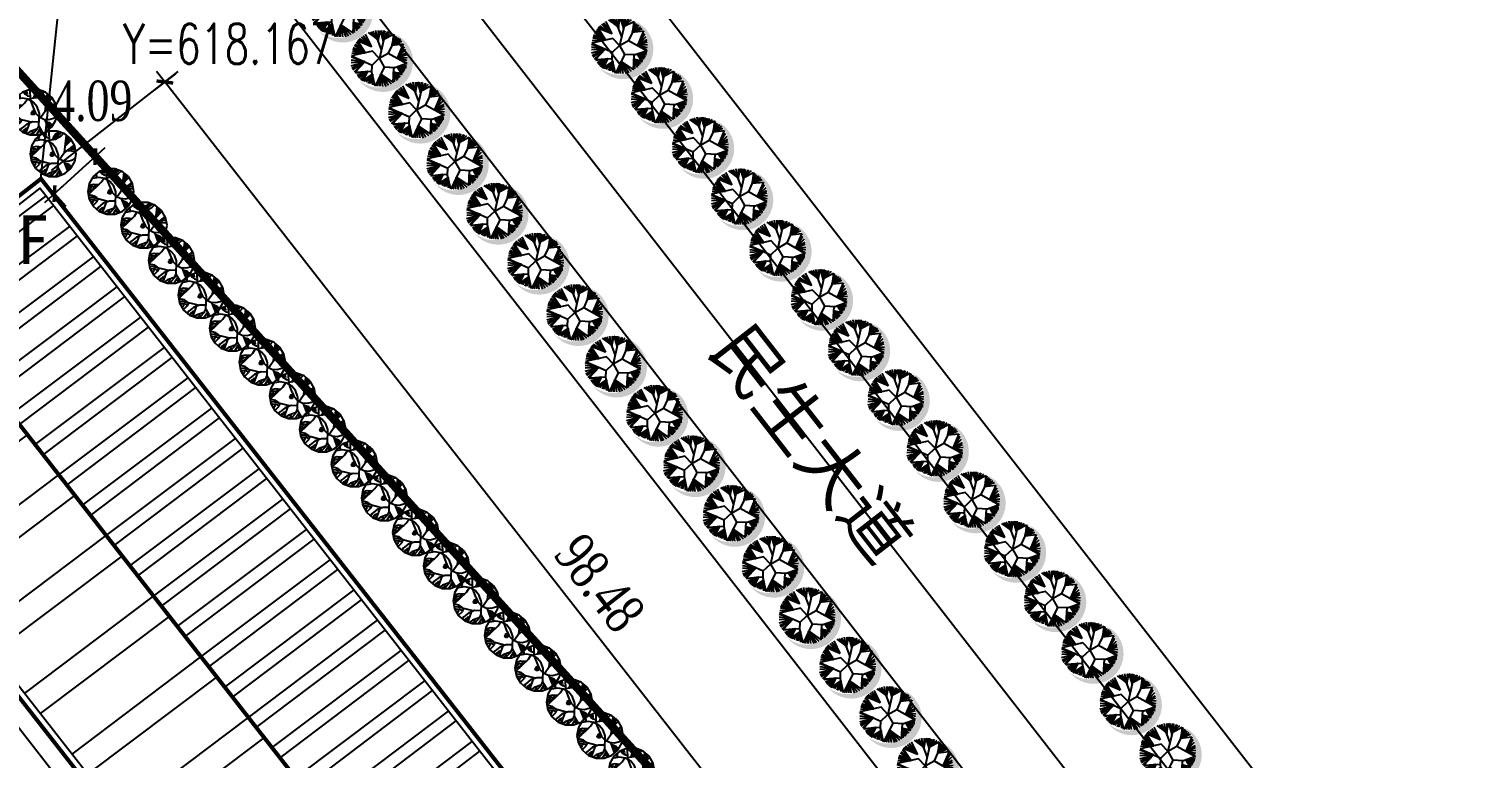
# Model space of a CAD drawing. Extents: x -17471 to 313636, y -71590 to 757901.
# Drawn here: x 95326 to 105992, y 21080 to 26502 of the extents above; entities that cross this region are included whole.
import ezdxf

# ---------------------------------------------------------------- set-up
doc = ezdxf.new("R2010")
doc.units = 0
doc.header["$LTSCALE"] = 1000
doc.header["$MEASUREMENT"] = 0
doc.linetypes.add('CENTER2', pattern=[1.125, 0.75, -0.125, 0.125, -0.125])
for name, color, linetype in [('A绿-1', 94, 'Continuous'), ('DIM_COOR', 3, 'Continuous'), ('JZD', 1, 'Continuous'), ('PUB_DIM', 3, 'Continuous'), ('PUB_TAB', 7, 'Continuous'), ('PUB_TEXT', 7, 'Continuous'), ('PUB_TITLE', 4, 'Continuous'), ('乔木', 93, 'Continuous'), ('建筑-1', 144, 'Continuous'), ('道路', 2, 'Continuous')]:
    doc.layers.add(name, color=color, linetype=linetype)
doc.styles.add('_TCH_DIM', font='SIMPLEX', dxfattribs={"bigfont": 'GBCBIG'})
doc.styles.add('DIM', font='txt_____.ttf')
doc.styles.add('坐标标注', font='times.ttf', dxfattribs={"width": 0.75})
doc.styles.add('宋体', font='')
doc.styles.get('宋体').set_extended_font_data('SimSun')
doc.dimstyles.new('FAST', dxfattribs={"dimtxt": 3, "dimasz": 1, "dimexe": 1.25, "dimexo": 1, "dimgap": 1, "dimtad": 1, "dimtoh": 1, "dimdec": 1, "dimdsep": 46, "dimtxsty": '坐标标注', "dimblk": '尺寸起止点', "dimcen": 2.5, "dimadec": 0, "dimazin": 0, "dimtfac": 1, "dimtdec": 1, "dimtmove": 2, "dimatfit": 3, "dimfxl": 0, "dimarcsym": 0})

# ---------------------------------------------------------------- blocks, each defined once
blk = doc.blocks.new('云杉')
at = {"layer": '道路', "linetype": 'CENTER2', "ltscale": 4}
h = blk.add_hatch(color=7, dxfattribs=at)
edge = h.paths.add_edge_path()
edge.add_ellipse((341642.9659094361, 74046.66497989596), major_axis=(-397.2453573062428, 585.0792942952565), ratio=0.9999999993520611, start_angle=107.07767182731021, end_angle=291.5808308227864, ccw=False)
edge.add_ellipse((341759.5108493344, 73960.43942414722), major_axis=(-409.208139567098, 601.4513970745475), ratio=0.9999999993529916, start_angle=95.53610480986013, end_angle=303.0120425622653)
at = {"color": 95}
for p, q in [((341327.9154484656, 74166.06309043094), (341069.7004475449, 74341.20453150776)), ((341327.9154484656, 74166.06309043094), (341091.8469545257, 74372.18079226531)), ((341327.9154484656, 74166.06309043094), (341113.9327861451, 74416.06854745196)), ((341476.3122477403, 74315.41853674134), (341133.7012320561, 74447.22044988442)), ((341133.7012320561, 74447.22044988442), (341327.9154484656, 74166.06309043094)), ((341476.3122477403, 74315.41853674134), (341152.6436668404, 74467.65789580684)), ((341476.3122477403, 74315.41853674134), (341183.1026983594, 74506.39237909415)), ((341224.5439703264, 74550.22350491927), (341476.3122477403, 74315.41853674124)), ((341271.5673755598, 74581.1997656768), (341476.3122477398, 74315.41853674177)), ((341318.5907807932, 74612.17602643436), (341476.3122477403, 74315.41853674136)), ((341611.6527772801, 74501.18247783328), (341713.9660661677, 74247.71830423479)), ((341766.4963000616, 74506.39237909415), (341672.2498503475, 74042.2955841356)), ((341766.4963000616, 74506.39237909415), (341996.4688617853, 74631.03363419263)), ((341971.0936193482, 74372.18079226531), (341881.4855908028, 74167.83702840879)), ((341969.1405130809, 74367.72689352054), (342237.9793073299, 74404.83390022589)), ((341996.4688617853, 74631.03363419263), (341971.0936193482, 74372.18079226531)), ((341971.0936193482, 74372.18079226531), (342023.6384824864, 74619.93424896413)), ((341971.0936193482, 74372.18079226531), (342070.6618877198, 74581.1997656768)), ((341971.0936193482, 74372.18079226531), (342106.581701782, 74550.22350491927)), ((342125.9371421297, 74539.9169611206), (341971.0936193482, 74372.18079226531)), ((342167.4390894583, 74506.39237909415), (341971.0936193482, 74372.18079226531)), ((342203.3589035204, 74457.35135200816), (341971.0936193482, 74372.18079226531)), ((342237.9793073299, 74404.83390022589), (342098.9351204377, 74053.28742017249)), ((342098.9351204377, 74053.28742017249), (342269.7377491015, 74343.8094821382)), ((341327.8944427355, 73946.29844931116), (340997.8001440589, 74052.16827025272)), ((341502.763256484, 74209.91728777754), (340999.1113120996, 74083.59456166874)), ((340999.1113120996, 74083.59456166874), (341502.763256484, 73873.2752128275)), ((341008.9037352302, 74147.64537379425), (341327.9154484656, 74166.06309043094)), ((341019.9466510398, 74206.99294467892), (341327.9154484656, 74166.06309043094)), ((341025.4681089447, 74250.88069986556), (341327.9154484656, 74166.06309043094)), ((341327.9154484656, 74166.06309043094), (341039.3020913875, 74279.25200999268)), ((341671.084293959, 74041.59625030252), (341502.763256484, 74209.91728777754)), ((341502.763256484, 73873.2752128275), (341671.084293959, 74041.59625030252)), ((341671.084293959, 74041.59625030252), (341881.4855908028, 74167.83702840879)), ((341671.084293959, 74041.59625030252), (341797.3250720653, 73831.19495345875)), ((341881.4855908028, 74167.83702840879), (342334.8853228224, 73928.99189609465)), ((342098.9351204377, 74053.28742017249), (342305.7182385253, 74276.70368872376)), ((342098.9351204377, 74053.28742017249), (342327.8040701446, 74199.29135151068)), ((342330.5951367778, 74139.88715126448), (342098.9351204377, 74053.28742017249)), ((342344.3684438591, 74072.83798721159), (342098.9351204377, 74053.28742017249)), ((342098.9351204377, 74053.28742017249), (342333.3255280494, 73951.53789481186)), ((342344.3684438591, 74003.12724316673), (342098.9351204377, 74053.28742017249)), ((341327.8944427354, 73946.29844931116), (340997.8001440589, 73982.5141555694)), ((340997.8001440589, 73845.69761811012), (341327.8944427355, 73946.29844931114)), ((341327.8944427355, 73946.29844931114), (340997.8001440589, 73917.95668342388)), ((341014.425193135, 73786.35004722547), (341327.8944427354, 73946.29844931116)), ((341039.3020913875, 73745.06724266925), (341327.8944427355, 73946.29844931116)), ((341078.0129720829, 73701.1794874826), (341327.8944427355, 73946.29844931116)), ((341327.8944427355, 73946.29844931116), (341097.0348582775, 73689.77414767059)), ((341097.0348582775, 73689.77414767059), (341502.763256484, 73727.0024763408)), ((341390.9595462647, 73716.74372864408), (341111.2023948734, 73670.20322672505)), ((341390.9595462646, 73716.74372864408), (341144.391817664, 73613.46060647084)), ((341163.7472580117, 73590.24256824306), (341390.9595462646, 73716.74372864408)), ((341191.3545475358, 73556.66135685508), (341390.9595462646, 73716.74372864408)), ((341227.3350369596, 73525.68509609753), (341390.9595462646, 73716.74372864408)), ((341266.045917655, 73497.31378597043), (341390.9595462647, 73716.74372864408)), ((341390.9595462647, 73716.74372864408), (341286.7608807492, 73488.77886583867)), ((341286.7608807492, 73488.77886583867), (341516.067153279, 73651.73858817262)), ((341516.067153279, 73651.73858817262), (341313.0693228884, 73481.85397027242)), ((341516.067153279, 73651.73858817262), (341365.553510665, 73456.03098141421)), ((341516.067153279, 73651.73858817267), (341418.0983738033, 73430.207992556)), ((341516.067153279, 73651.73858817261), (341465.1217790366, 73419.90144875733)), ((341502.763256484, 73704.95417535248), (341502.763256484, 73873.2752128275)), ((341586.9237752215, 73368.31210040244), (341502.763256484, 73704.95417535248)), ((341516.067153279, 73651.73858817262), (341523.1881000797, 73396.68341052956)), ((341797.3250720653, 73831.19495345875), (341586.9237752215, 73368.31210040244)), ((341647.6332667039, 73368.31210040244), (341719.9274428424, 73660.92016916834)), ((341711.2210456518, 73368.31210040244), (341719.9274428424, 73660.92016916834)), ((341719.9274428424, 73660.92016916834), (342016.8561193787, 73463.88231481836)), ((341976.6757526146, 73422.50639938776), (341719.9274428424, 73660.92016916834)), ((341910.2969070335, 73388.92518799979), (341719.9274428424, 73660.92016916834)), ((341772.0177579665, 73368.31210040244), (341719.9274428424, 73660.92016916834)), ((341854.9609772621, 73368.31210040244), (341719.9274428424, 73660.9201691684)), ((342054.0975140054, 73822.47957988235), (341797.3250720653, 73831.19495345875)), ((342016.8561193787, 73463.88231481836), (342029.3633480627, 73823.31910726566)), ((342025.7460160505, 73719.36304724938), (342208.9410367869, 73693.47789431436)), ((342025.7460160505, 73719.36304724938), (342231.0268684062, 73675.41312798591)), ((342222.7143438681, 73654.74341102704), (342025.7460160505, 73719.36304724938)), ((342025.7460160505, 73719.36304724938), (342042.9939228341, 73484.40229154132)), ((342192.3159877108, 73608.3073345715), (342025.7460160505, 73719.36304724938)), ((342025.7460160505, 73719.36304724938), (342103.8513105104, 73520.5318241982)), ((342128.7282087629, 73543.74986242598), (342025.7460160505, 73719.36304724938)), ((342159.1265649202, 73572.17780191461), (342025.7460160505, 73719.36304724938)), ((342334.8853228224, 73928.99189609465), (342054.0975140054, 73822.47957988235)), ((342327.8040701446, 73876.67387886766), (342111.1156192236, 73844.10847637331)), ((342208.9410367869, 73693.47789431436), (342111.1156192236, 73844.10847637331)), ((342111.1156192236, 73844.10847637331), (342233.8179350394, 73685.7196717846)), ((342269.7377491015, 73724.39752571037), (342111.1156192236, 73844.10847637331)), ((342327.8040701446, 73830.23780241211), (342111.1156192236, 73844.10847637331)), ((342111.1156192236, 73844.10847637331), (342280.7806649112, 73752.82546519901)), ((342300.1361052589, 73783.80172595655), (342111.1156192236, 73844.10847637331))]:
    blk.add_line(p, q, dxfattribs=at)
at = {"color": 95, "style": 'DIM', "flags": 1}
for tag in ['XVALUE', 'YVALUE']:
    blk.add_attdef(tag, (341671.084293959, 74041.59625030252), '', height=0.008835749991703779, rotation=90, dxfattribs=at)
blk = doc.blocks.new('124')
at = {"color": 95}
for p, q in [((341495.520135194, 74692.19331427789), (341611.6527772801, 74501.18247783328)), ((341611.6527772801, 74501.18247783328), (341572.9418965848, 74710.25808060632)), ((341628.2778263562, 74710.25808060632), (341631.0082176278, 74470.26284643727)), ((341630.4698770924, 74463.51810275191), (341672.5090382097, 74714.87889274216)), ((341672.5090382097, 74714.87889274216), (341755.8757727849, 74454.0938290178)), ((341755.8757727849, 74454.0938290178), (341719.4728948282, 74712.80640187522)), ((341755.8757727849, 74454.0938290178), (341769.2873666949, 74712.80640187522)), ((341766.4963000616, 74506.39237909415), (341799.6857228522, 74702.49985807655)), ((341391.4123282723, 74654.04636101816), (341611.6527772801, 74501.18247783328)), ((341442.9752720558, 74676.67686921834), (341611.6527772801, 74501.18247783328)), ((341766.4963000616, 74506.39237909415), (341860.5431105285, 74684.43509174812)), ((341879.8985508762, 74681.83014111768), (341766.4963000616, 74506.39237909415)), ((341937.9648719192, 74663.76537478925), (341766.4963000616, 74506.39237909416))]:
    blk.add_line(p, q, dxfattribs=at)
at = {"layer": 'PUB_DIM', "color": 95}
blk.add_blockref('云杉', (0, 0), dxfattribs=at)
blk = doc.blocks.new('吊瓜')
at = {"layer": 'A绿-1', "color": 124, "linetype": 'Continuous'}
for p, q in [((-931.5152440293605, 779.708082606543), (-1130.080829642611, 435.7824350616793)), ((-642.6527019722998, 737.6348884842228), (-935.0347362740577, 687.2852811119446)), ((-627.2951308949414, 1034.979047229041), (-931.5152440293605, 779.708082606543)), ((-755.3979767544806, 843.5904426834459), (-911.6831166012707, 786.6170722267489)), ((-781.7343390210444, 901.1004832527469), (-789.3781430467061, 908.8043394348497)), ((-753.4181600316224, 857.0180728218402), (-781.7343390210444, 901.1004832527469)), ((-741.886727498335, 805.9094537994752), (-753.4181600316224, 857.0180728218402)), ((-748.5309024079615, 753.9390792152772), (-741.886727498335, 805.9094537994752)), ((-350.6828814252076, 684.9474997780198), (-642.6527019722998, 737.6348884842228)), ((-254.1139243825019, 1170.805884577974), (-627.2951308949414, 1034.979047229041)), ((-585.4970860703761, 1047.472703864325), (-503.069172118514, 938.0260639450426)), ((-503.069172118514, 938.0260639450426), (-388.1793145879201, 863.3718700668687)), ((-457.2539867146552, 1003.29091637348), (-490.4236103280127, 1080.008593871338)), ((-449.6947712644032, 908.8043505928363), (-457.2539867146552, 1003.29091637348)), ((-439.967987607306, 1086.881999232515), (-456.4434305890027, 1104.588136126746)), ((-401.613319228476, 1019.956750704987), (-439.967987607306, 1086.881999232515)), ((-402.0988422616065, 868.0278982422242), (-388.4615030034474, 943.9495189926456)), ((-388.4615030034474, 943.9495189926456), (-401.613319228476, 1019.956750704987)), ((-388.1793145879201, 863.3718700668687), (-286.5425570710358, 835.4919836304034)), ((-266.1781295998517, 1169.802060630071), (-257.2251802666724, 670.6284641525635)), ((-259.4294531091145, 721.4031643173585), (57.57303078337281, 771.7944404861773)), ((143.0172160880029, 1170.805873992191), (-254.1139243825019, 1170.805884577974)), ((-96.3956367715291, 737.600082709534), (372.4597830549901, 1096.34761526798)), ((-48.9163528187928, 862.1948649666156), (-89.52856242495182, 745.8406198761295)), ((71.56567533178895, 1033.601135661353), (-48.9163528187928, 862.1948649666156)), ((57.57303078337281, 771.7944404861773), (338.2230952994287, 927.5679842254976)), ((81.07388198537228, 890.0546441337938), (59.88950321833545, 851.8309801361393)), ((243.4061447398126, 1153.46306383823), (71.56567533178895, 1033.601135661353)), ((290.8836758868274, 1137.124067332494), (81.07388198537228, 890.0546441337938)), ((516.198415447885, 1034.979016616089), (143.0172160880029, 1170.805873992191)), ((338.2230952994287, 927.5679842254976), (474.4003174082463, 1063.811700370061)), ((501.5134213702258, 101.6579217216859), (603.4539557234821, 965.9197994491915)), ((820.4185149923869, 779.7080356857623), (516.198415447885, 1034.979016616089)), ((535.4935993925756, 411.5305431625675), (848.0638792292302, 737.600082709534)), ((671.4143120543304, 917.0448880455369), (611.9848144785938, 681.4599654457415)), ((673.6787625090656, 656.1258867523502), (719.4021196619578, 716.0937849304537)), ((719.4021196619578, 716.0937849304537), (741.8577924028941, 788.0834852478365)), ((738.3372950808116, 863.4119678757052), (732.5076013342914, 884.3668727180848)), ((741.8577924028941, 788.0834852478365), (738.3372950808116, 863.4119678757052)), ((1018.984082152063, 435.7823775551151), (820.4185149923869, 779.7080356857623)), ((-1130.080829642611, 435.7824350616793), (-1199.041948340731, 44.68461249087704)), ((-1199.041948340731, 44.68461249087704), (-1130.080871556609, -346.4132175185805)), ((-1197.021894763297, 36.44401381228818), (-1044.515384457904, 76.16441567157017)), ((-1111.057469771666, 261.9525969765018), (-1176.657467578261, 232.2278159401249)), ((-1176.657467578261, 126.2374556801151), (-1056.419139359801, 187.1462312958101)), ((-1169.790393231684, -118.4212575652709), (-526.161170409483, 497.011612918126)), ((-907.6922711117804, 395.5397837898563), (-1163.041716740889, 329.977638461336)), ((-983.7318413956818, 281.6776828071961), (-1111.057469771666, 261.9525969765018)), ((-1056.419139359801, 187.1462312958101), (-972.7763985856, 273.004268004639)), ((-1044.515384457904, 76.16441567157017), (-914.7913190586987, 165.6496821663241)), ((-857.3385112508113, 256.6652714989032), (-983.7318413956818, 281.6776828071961)), ((-914.7913190586987, 165.6496821663241), (-823.4963349564496, 294.1065696022342)), ((-633.0930149300984, 370.7540908119554), (-907.6922711117804, 395.5397837898563)), ((-823.4963349564496, 294.1065696022342), (-789.3781549199048, 395.1915463707337)), ((-526.161170409483, 497.011612918126), (-388.4830914242921, 705.0641678116153)), ((-94.3411429150874, 535.5779911300997), (-350.6828814252076, 684.9474997780198)), ((-257.2251802666724, 670.6284641525635), (-89.52856242495182, 223.9872784874315)), ((95.45391762418149, 307.5425290367493), (-94.3411429150874, 535.5779911300997)), ((-82.77988593415648, 223.9872784874315), (19.6583918825927, -5.068712208521902)), ((195.8102158800903, 28.34555475925299), (95.45391762418149, 307.5425290367493)), ((204.664387680692, -28.92241551663028), (195.8102464930125, 28.34537623141659)), ((519.7076476351795, 121.4883115074481), (267.4083719031041, -231.8127059676772)), ((997.4819448725757, 484.8429101250003), (519.7076476351795, 121.4883115074481)), ((1092.555405022329, 150.6749115249986), (596.5868813769048, 191.4513635895128)), ((610.2026322142192, 615.4128040573487), (673.6787625090656, 656.1258867523502)), ((611.9848144785938, 681.4599654457415), (623.8183830515918, 493.083447577701)), ((990.7332683817804, 476.7444510719652), (800.4679503695079, 175.1123670837769)), ((856.4356622473424, 285.0067327759098), (1043.57756331125, 292.2308577797303)), ((1018.984040238065, -346.4133900382658), (1087.945179821676, 44.68442881320516)), ((1087.945179821676, 44.68455126498884), (1018.984082152063, 435.7823775551151)), ((1043.57756331125, 292.2308577797303), (1065.442301203424, 297.4417235634173)), ((-1053.320524190276, -142.3990039565688), (-1183.406144068998, -150.9571724631896)), ((-941.4410763486085, -263.2532187202087), (-1142.677289269763, -256.9475327231994)), ((-1130.080871556609, -346.4132175185805), (-931.5153228505078, -690.3388862350112)), ((-1051.691554711622, -372.8676653602233), (-1088.332683919245, -379.2768892028471)), ((-881.9110213978711, -183.9017450072934), (-1053.320524190276, -142.3990039565688)), ((-880.2401314957679, -379.5611447074552), (-1051.691554711622, -372.8676653602233)), ((-1000.007900260287, -566.8201538779904), (-917.6660068257625, -437.7607378699904)), ((-205.0848476155224, -452.7313345649382), (-941.4410763486085, -263.2532187202087)), ((-938.7962204201758, -672.8105141380001), (-741.0925540192547, -475.4811665275265)), ((-931.5153228505078, -690.3388862350112), (-627.2952370389394, -945.6098834731747)), ((-917.6660068257625, -437.7607378699904), (-898.0673657639563, -379.2768892028471)), ((-735.0335494263709, -281.527066395538), (-881.9110213978711, -183.9017450072934)), ((-721.4177985890565, -444.4907971122375), (-880.2401314957679, -379.5611447074552)), ((-741.0925540192547, -475.4811665275265), (-653.4574422582082, -314.0629812934567)), ((-422.1888585789857, -543.7132837035824), (-671.697547744101, -745.9370490768124)), ((-470.059198592513, -1015.219050190703), (-273.045203946429, -485.2672494628569)), ((-118.5627836449567, -439.0220990874877), (-422.1888585789857, -543.7132837035824)), ((202.5588923708856, -444.4907971122375), (-118.5627836449567, -439.0220990874877)), ((19.6583918825927, -5.068712208521902), (194.2606472269836, -185.2749828078886)), ((100.1930337683734, -813.9589008071562), (188.8311947123584, -616.1402493217101)), ((182.1944648997014, -615.6950652816449), (204.664387680692, -28.92241551663028)), ((188.8311947123584, -616.1402493217101), (188.9431413904967, -615.6950652816449)), ((392.8242103830999, -998.8800536849667), (188.9431413904967, -648.3730582931166)), ((194.2606472269836, -185.2749828078886), (419.9672719733062, -294.8959986426999)), ((419.9672719733062, -294.8959986426999), (669.5547172324004, -320.7098477103864)), ((460.7845665709319, -305.9645222404142), (620.9359566466155, -723.1956199386259)), ((583.5436262385192, -444.1547259071012), (515.1291720644658, -436.3923380592023)), ((516.1983093039453, -945.609975312007), (820.4184361712396, -690.3390269973388)), ((744.4838994757592, -504.2134813048979), (583.5436262385192, -444.1547259071012)), ((617.0697065607965, -444.4907971122375), (631.5224645392009, -580.968171284454)), ((719.7426687971893, -590.1372454383527), (630.5670595423289, -542.3826980331069)), ((631.5224645392009, -580.968171284454), (691.7816248671588, -704.2718185165068)), ((669.5547172324004, -320.7098477103864), (912.9190543429431, -259.6029986121794)), ((691.7816248671588, -704.2718185165068), (752.8720213667693, -770.7024150588622)), ((827.5810540453967, -697.2479696967712), (719.7426687971893, -590.1372454383527)), ((875.1769830481353, -615.6950652816449), (744.4838994757592, -504.2134813048979)), ((820.4184361712396, -690.3390269973388), (1018.984040238065, -346.4133900382658)), ((912.9190543429431, -259.6029986121794), (1065.442301203424, -167.2961689689328)), ((-671.697547744101, -745.9370490768124), (-735.0335494263709, -827.6757855155593)), ((-627.2952370389394, -945.6098834731747), (-254.1140449746308, -1081.43676087643)), ((-569.0373038991384, -843.2223613479291), (-619.4772640927258, -917.327148983728)), ((-483.946488402682, -778.1593449332868), (-569.0373038991384, -843.2223613479291)), ((-520.2044496758754, -821.6313315131774), (-524.403793500227, -811.3368133285185)), ((-503.9577124341304, -905.9712673881222), (-520.2044496758754, -821.6313315131774)), ((-517.5367297394696, -990.781594345819), (-503.9577124341304, -905.9712673881222)), ((-381.7344149334967, -746.122881100433), (-483.946488402682, -778.1593449332868)), ((-247.0517305596295, -916.7947972991606), (-415.7145930989209, -1031.558046696438)), ((-259.4294531091145, -1072.334498760953), (-190.6029772980983, -1026.609368202939)), ((-254.1140449746308, -1081.43676087643), (143.0170954958739, -1081.436792633787)), ((127.8498594061675, -786.8993331649472), (-247.0517305596295, -916.7947972991606)), ((-245.8137022717419, -1064.093961308252), (-50.75755469636351, -969.5315921523725)), ((-190.6029772980983, -1026.609368202939), (-141.5661611779506, -960.1017597892424)), ((-141.5661611779506, -960.1017597892424), (-118.2335683091223, -880.833472035185)), ((-118.2335683091223, -880.833472035185), (-116.76006381349, -852.1132665374389)), ((-50.75755469636351, -969.5315921523725), (100.1930337683734, -813.9589008071562)), ((66.75657756491273, -1080.432957813995), (270.5192485587177, -770.7024150588622)), ((143.0170954958739, -1081.436792633787), (516.1983093039453, -945.609975312007)), ((241.3795527235925, -931.890990326654), (209.4259665743884, -901.1302308776503)), ((304.4994267241418, -1031.558046696438), (241.3795527235925, -931.890990326654)), ((620.9359566466155, -723.1956199386259), (684.911665035921, -819.5773261764189))]:
    blk.add_line(p, q, dxfattribs=at)
at = {"layer": 'A绿-1', "color": 124}
for centre, radius in [((-140.7320192082698, -11.97500989223772), 49.61832947383164), ((-135.3481085999665, -33.49339463497745), 43.37211609927554), ((-97.66429989175231, 63.33933756564511), 56.2016898583307), ((-92.28038928350725, 31.06176016543759), 52.98916507313913), ((-65.36351044017647, 25.68216383670369), 46.28802320488671), ((-81.51345956164005, -44.25258729244524), 32.72336929275366)]:
    blk.add_circle(centre, radius, dxfattribs=at)
blk = doc.blocks.new('尺寸起止点')
for p, q in [((-2, 0), (2, 0)), ((0, -2), (0, 2))]:
    blk.add_line(p, q)
blk.add_lwpolyline([(-0.88388347648322, -0.8838834764831631, 0.5, 0.5, 0), (0.8838834764831063, 0.88388347648322, 0, 0, 0)], format="xyseb")
blk = doc.blocks.new('*D1515')
at = {"color": 0, "linetype": 'Continuous', "lineweight": -2, "transparency": 16777216}
for p, q in [((618168.1680406744, 3388594.706375957), (618177.569151218, 3388602.050702604)), ((618176.8919204087, 3388600.887148381), (618236.9034252143, 3388524.069379012)), ((618228.7951743763, 3388517.100570383), (618238.19628492, 3388524.44489703))]:
    blk.add_line(p, q, dxfattribs=at)
at = {"layer": 'Defpoints', "color": 0, "linetype": 'Continuous', "transparency": 16777216}
for p in [(618167.3800044684, 3388594.090747061, -134.821), (618237.2112396625, 3388523.675360909), (618228.0071381703, 3388516.484941486, -134.821)]:
    blk.add_point(p, dxfattribs=at)
at = {"color": 0, "linetype": 'Continuous', "lineweight": -2, "transparency": 16777216, "xscale": 0.5, "yscale": 0.5, "zscale": 0.5}
for p, rotation in [((618176.5841059606, 3388601.281166485), 127.9976312333396), ((618237.2112396625, 3388523.675360909), 307.9976312333396)]:
    blk.add_blockref('尺寸起止点', p, dxfattribs=dict(at, rotation=rotation))
at = {"color": 0, "linetype": 'Continuous', "transparency": 16777216, "insert": (618208.8916259948, 3388564.035977908), "char_height": 3, "attachment_point": 5, "rotation": 307.99763123333963, "style": '坐标标注'}
blk.add_mtext('98.48', dxfattribs=at)
blk = doc.blocks.new('*D1524')
at = {"color": 0, "linetype": 'Continuous', "lineweight": -2, "transparency": 16777216}
for p, q in [((618171.0845457285, 3388596.098359461), (618172.2545866633, 3388594.807243787)), ((618168.7526662552, 3388593.320635024), (618171.0447021043, 3388595.39773456)), ((618168.051513606, 3388593.349750787), (618169.2215545406, 3388592.058635113))]:
    blk.add_line(p, q, dxfattribs=at)
at = {"layer": 'Defpoints', "color": 0, "linetype": 'Continuous', "transparency": 16777216}
for p in [(618170.4130365907, 3388596.839355735, -134.821), (618171.4152002411, 3388595.733489129), (618167.3800044681, 3388594.09074706, -134.821)]:
    blk.add_point(p, dxfattribs=at)
at = {"color": 0, "linetype": 'Continuous', "lineweight": -2, "transparency": 16777216, "xscale": 0.5, "yscale": 0.5, "zscale": 0.5}
for p, rotation in [((618171.4152002411, 3388595.733489129), 42.18364789653904), ((618168.3821681184, 3388592.984880455), 222.183647896539)]:
    blk.add_blockref('尺寸起止点', p, dxfattribs=dict(at, rotation=rotation))
at = {"color": 0, "linetype": 'Continuous', "transparency": 16777216, "insert": (618171.1961908992, 3388599.85252713), "char_height": 3, "attachment_point": 5, "style": '坐标标注'}
blk.add_mtext('4.09', dxfattribs=at)
blk = doc.blocks.new('A$C43DF018A')
at = {"linetype": 'Continuous'}
h = blk.add_hatch(dxfattribs=at)
h.set_pattern_fill('ANSI32', color=155, scale=0.6, angle=351.9999999999999)
h.set_pattern_definition([(37.00000000000002, (-618007.0939520979, -3388410.139042308), (-1.719686428656977, 2.28210096996014), []), (37.00000000000002, (-618005.7600223889, -3388410.326513903), (-1.719686428656977, 2.28210096996014), [])])
h.paths.add_polyline_path([(210.7549190484534, 99.04455607751598), (220.2113535215613, 106.4321028324775), (160.1998487155652, 183.2498722020537), (150.7434142424671, 175.8623254471962)])
h = blk.add_hatch(dxfattribs=at)
h.set_pattern_fill('ANSI32', color=153, scale=1.2, angle=351.9999999999999)
h.set_pattern_definition([(37.00000000000002, (-618007.0939520979, -3388410.139042308), (-3.439372857313954, 4.564201939920281), []), (37.00000000000002, (-618004.4260926798, -3388410.513985497), (-3.439372857313954, 4.564201939920281), [])])
h.paths.add_polyline_path([(201.298484574887, 91.65700932219625), (210.7549190484534, 99.04455607751598), (150.7434142424671, 175.8623254471962), (141.2869797692401, 168.474778692238)])
at = {"linetype": 'Continuous', "elevation": -90.984, "flags": 128}
for points in [[(147.5334344608709, 236.5452638766728), (246.6972910978366, 108.8758141468279), (244.9411023119465, 94.83484734594822), (216.409776026383, 72.62056850409135)], [(175.3901549569564, 236.5452638766728), (264.0561950178817, 122.3913278738037), (278.0808172731195, 120.6371833994053), (337.3454593040515, 166.7801937297918)]]:
    blk.add_lwpolyline(points, dxfattribs=at)
at = {"linetype": 'Continuous', "flags": 128}
for points, elevation in [([(153.8645073008956, 236.5452638766728), (250.6532095213188, 111.9337292737328, -0.4138724593338385), (248.0219928096049, 90.89679589075968), (227.1720976001816, 74.6632222617045, -0.4142135623690335), (210.331517579616, 76.7596154906787), (207.3782442166703, 80.55270760599524, -0.4137353127775728), (208.071890840074, 86.16221689572558), (213.014873010572, 90.02376873139292, -0.4142135624222082), (214.4185381130083, 89.85136142140254), (215.0341670095222, 89.06332521513104)], -134.821), ([(337.3454593041679, 160.4433838035911), (281.161718480289, 116.6991402721033, -0.4145547477021626), (260.100268278853, 119.3334234505892), (169.0590821169317, 236.5452638766728)], -90.984), ([(150.4516034765402, 155.9314180030487), (150.1423412669683, 155.6898164735176, 0.4137353129215485), (149.9689296111465, 154.2874391507357), (163.0745621056994, 137.4549738904461, 0.4146919736991378), (164.4792315538507, 137.281278800685), (164.8159482355695, 137.5443282867782)], -134.821)]:
    blk.add_lwpolyline(points, format="xyb", dxfattribs=dict(at, elevation=elevation))
at = {"layer": 'DIM_COOR', "color": 3, "linetype": 'Continuous'}
blk.add_line((160.2860523704439, 183.9517047530971), (161.57553046674, 196.5149467498995), dxfattribs=at)
at = {"layer": 'JZD', "color": 1, "linetype": 'Continuous', "const_width": 0.6, "elevation": -0.9239999999999924, "flags": 128}
blk.add_lwpolyline([(142.6303211331833, 209.5506343664601), (245.6753211332252, 95.84263436635956), (174.0933211331721, 41.00763436639681), (103.6503211332019, 131.6606343663298)], close=True, dxfattribs=at)
at = {"layer": 'PUB_TITLE', "color": 6, "elevation": -90.984}
blk.add_lwpolyline([(161.4617947089719, 236.5452638766728), (337.3454593042843, 10.10216820752248)], dxfattribs=at)
at = {"layer": '建筑-1', "const_width": 0.3, "elevation": -134.821}
blk.add_lwpolyline([(220.9131860726047, 106.3458991777152), (160.2860523704439, 183.9517047530971), (140.5851472180802, 168.5609823470004), (201.2122809200082, 90.95517677115276)], close=True, dxfattribs=at)
at = {"layer": '建筑-1', "elevation": -134.821}
blk.add_lwpolyline([(220.2113535215613, 106.4321028324775), (160.1998487155652, 183.2498722020537), (141.2869797692401, 168.474778692238), (201.298484574887, 91.65700932219625)], close=True, dxfattribs=at)
at = {"layer": '建筑-1', "const_width": 0.3, "elevation": -134.821}
blk.add_lwpolyline([(150.4355997944949, 176.2563435500488), (211.0627334964229, 98.6505379746668)], dxfattribs=at)
at = {"layer": 'PUB_DIM', "color": 95, "xscale": 0.003084588505603371, "yscale": 0.003084588505603371, "zscale": 0.003084588505603371, "rotation": 358.6211329122394}
for p in [(-876.6600085413083, -6.383988346438855), (-855.831669572508, -9.106396324001253), (-873.6845076326281, -10.05813499260694), (-852.8747173363809, -12.79966945294291), (-870.9115729198093, -13.89527989784256), (-849.8257563387742, -16.51012256462127), (-868.0642598667182, -17.71558334259316), (-846.9237155192532, -20.33127231383696), (-865.1073076305911, -21.40885647153482), (-844.0750571717508, -24.15564739750698), (-862.0583466329845, -25.11930958321318), (-840.9899170802673, -27.8113446040079), (-859.1563058134634, -28.94045933242887), (-838.2347964390647, -31.55996605148539), (-856.307647465961, -32.76483441609889), (-835.2958419247298, -35.25196972396225), (-853.2225073744776, -36.42053162259981), (-832.3945357061457, -39.03495113691315), (-850.4673867332749, -40.1691530700773), (-829.6581473875558, -42.85508532077074), (-847.52843221894, -43.86115674255416), (-826.646100084763, -46.52990901004523), (-844.6271260003559, -47.64413815550506), (-823.6705991760828, -50.20405565621331), (-841.890737681766, -51.46427233936265), (-820.8976644632639, -54.04120056144893), (-838.8786903789733, -55.13909602863714), (-818.0503514101729, -57.86150400619954), (-835.903189470293, -58.81324267480522), (-815.0933991740458, -61.55477713514119), (-833.1302547574742, -62.65038758004084)]:
    blk.add_blockref('124', p, dxfattribs=at)
at = {"layer": '乔木', "xscale": 0.001497600007569417, "yscale": 0.001497600007569417, "zscale": 0.001497600007569417}
for p in [(159.8570710496278, 188.8320819232613), (161.277699930477, 185.7466195942834, 134.821), (165.5500402956968, 182.9431334286928), (168.0205030917423, 180.4261390171014), (170.0579186625546, 177.8044567303732), (172.2674144922057, 175.2239894759841), (174.5915080608102, 172.7800311483443), (176.8116556032328, 170.2546583213843), (179.0610035312129, 167.7468886291608), (181.2949248404475, 165.2849040143192), (183.6504225969547, 162.700374498032), (185.8845275564818, 160.1772020626813), (188.2097230263753, 157.6077367677353), (190.4895568912616, 155.1298416270874), (192.7082352319267, 152.5159453423694), (195.0337980022887, 149.9781318381429), (197.2978379480774, 147.5159779624082), (199.6384600367164, 144.9924670052715), (201.9024999823887, 142.5152489081956), (204.2429384207353, 139.8712241807953)]:
    blk.add_blockref('吊瓜', p, dxfattribs=at)
at = {"layer": 'PUB_TAB', "color": 7, "lineweight": -3, "style": '宋体'}
blk.add_text('1F', height=3.608920629127114, dxfattribs=at).set_placement((156.0190259639639, 177.6191082894802, 134.821))
blk.add_text('民生大道', height=3.753277454292199, rotation=307.8248294659633, dxfattribs=at).set_placement((209.843649656279, 171.2237115483731, 27.2952))
at = {"layer": 'PUB_TEXT', "linetype": 'Continuous', "style": '_TCH_DIM', "width": 0.7058823529411765}
blk.add_text('Y=618.167', height=2.975, dxfattribs=at).set_placement((166.38553046674, 192.4899467498995))
at = {"color": 3, "linetype": 'Continuous'}
dim = blk.add_linear_dim(base=(164.3212481432129, 185.5944468211383, 134.821), p1=(160.2860523704439, 183.9517047530971), p2=(163.3190844927449, 186.7003134265542), angle=42.183647896539085, dimstyle='FAST', override={"dimasz": 0.5, "dimdec": 2}, dxfattribs=at)
dim.commit()
dim.dimension.update_dxf_attribs({"geometry": '*D1524', "text_midpoint": (164.102238801308, 189.7134848223068, 134.821), "dimtype": 129, "insert": (-618007.0939520979, -3388410.139042308)})
dim = blk.add_aligned_dim(p1=(160.2860523704439, 183.9517047530971, -134.821), p2=(220.9131860726047, 106.3458991777152, -134.821), distance=11.679795193344729, dimstyle='FAST', override={"dimtxt": 3, "dimasz": 0.5, "dimdec": 2}, dxfattribs=at)
dim.commit()
dim.dimension.update_dxf_attribs({"geometry": '*D1515', "text_midpoint": (201.7976738968864, 153.8969356003217), "insert": (-618007.0939520979, -3388410.139042308)})

msp = doc.modelspace()

# ---------------------------------------------------------------- block references
at = {"xscale": 100, "yscale": 100, "zscale": 100}
msp.add_blockref('A$C43DF018A', (79388.89428172773, 6992.1053884672), dxfattribs=at)

doc.saveas('drawing.dxf')
